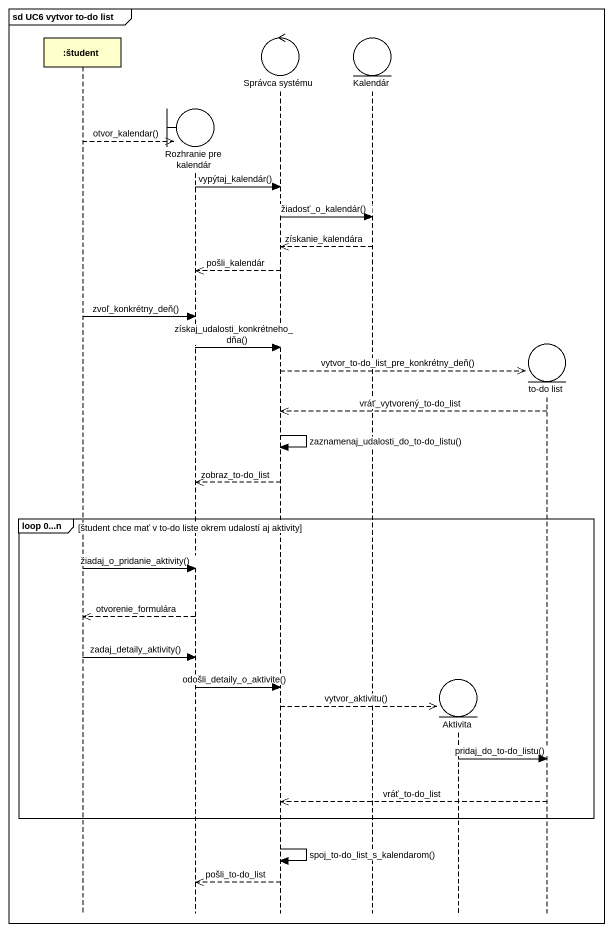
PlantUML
@startuml
mainframe sd UC6 vytvor to-do list
hide footbox
participant ":študent" as študent
boundary "Rozhranie pre kalendár" as Rozhranie_pre_kalendár
control "Správca systému" as Správca_systému
entity Kalendár
entity Aktivita
entity "to-do list" as to_do_list

študent -->> Rozhranie_pre_kalendár ** : otvor_kalendar()
Rozhranie_pre_kalendár -> Správca_systému : vypýtaj_kalendár()
Správca_systému -> Kalendár : žiadosť_o_kalendár()
Kalendár -->> Správca_systému : získanie_kalendára
Správca_systému -->> Rozhranie_pre_kalendár : pošli_kalendár
študent -> Rozhranie_pre_kalendár : zvoľ_konkrétny_deň()
Rozhranie_pre_kalendár -> Správca_systému : získaj_udalosti_konkrétneho_dňa()
Správca_systému -->> to_do_list ** : vytvor_to-do_list_pre_konkrétny_deň()
to_do_list -->> Správca_systému : vráť_vytvorený_to-do_list
Správca_systému -> Správca_systému : zaznamenaj_udalosti_do_to-do_listu()
Správca_systému -->> Rozhranie_pre_kalendár : zobraz_to-do_list
group loop 0...n [študent chce mať v to-do liste okrem udalostí aj aktivity]
  študent -> Rozhranie_pre_kalendár : žiadaj_o_pridanie_aktivity()
  Rozhranie_pre_kalendár -->> študent : otvorenie_formulára
  študent -> Rozhranie_pre_kalendár : zadaj_detaily_aktivity()
  Rozhranie_pre_kalendár -> Správca_systému : odošli_detaily_o_aktivite()
  Správca_systému -->> Aktivita ** : vytvor_aktivitu()
  Aktivita -> to_do_list : pridaj_do_to-do_listu()
  to_do_list -->> Správca_systému : vráť_to-do_list
end
Správca_systému -> Správca_systému : spoj_to-do_list_s_kalendarom()
Správca_systému -->> Rozhranie_pre_kalendár : pošli_to-do_list
@enduml
